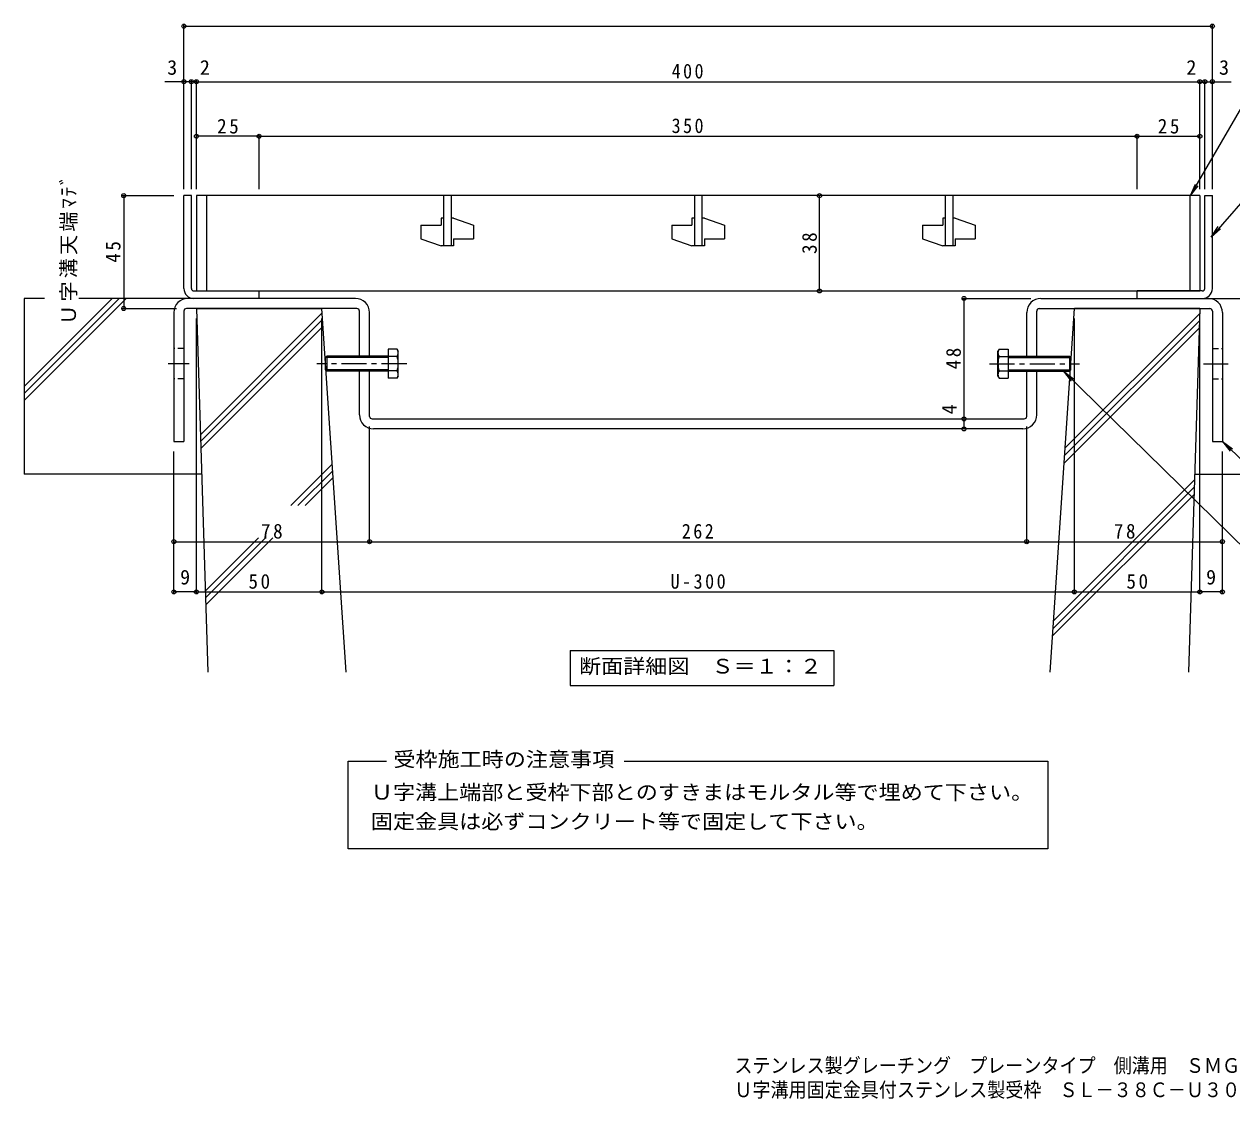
# Model space of a CAD drawing. Units: millimetres on the paper, enlarged 10 times, with parts at other scales. Extents: x -1872 to 2264, y -1935 to 1718.
# Drawn here: x -1872 to 535, y -1935 to 207 of the extents above; entities that cross this region are included whole.
import ezdxf
from ezdxf.enums import TextEntityAlignment as Align

# ---------------------------------------------------------------- set-up
doc = ezdxf.new("R2010")
doc.units = ezdxf.units.MM
doc.header["$LTSCALE"] = 10
doc.header["$PDMODE"] = 32
doc.header["$PDSIZE"] = 8
doc.linetypes.add('CHAIN1', pattern=[8, 5, -1, 1, -1])
doc.linetypes.add('DASHED1', pattern=[1.8, 1.2, -0.6])
doc.layers.add('D-0', color=2, linetype='Continuous')
for name, color, linetype, lineweight in [('D-1', 2, 'Continuous', 9), ('D-2', 3, 'Continuous', 9), ('D-4', 7, 'Continuous', 9), ('D-5', 7, 'Continuous', 9), ('D-6', 6, 'Continuous', 9), ('D-8', 3, 'Continuous', 9), ('D-A', 2, 'Continuous', 9)]:
    doc.layers.add(name, color=color, linetype=linetype, lineweight=lineweight)
doc.styles.add('ＭＳ ゴシック', font='')
doc.styles.get('ＭＳ ゴシック').set_extended_font_data('MS Gothic')

msp = doc.modelspace()

# ---------------------------------------------------------------- linework, layer by layer
at = {"layer": 'D-1'}
for p, q in [((-1554.08, -319.47), (-1554.08, -134.47)), ((-1539.08, -134.47), (-1554.08, -134.47)), ((-1539.08, -319.47), (-1539.08, -134.47)), ((480.92, -319.47), (480.92, -134.47)), ((480.92, -134.47), (495.92, -134.47)), ((495.92, -319.47), (495.92, -134.47)), ((-1534.08, -324.47), (-1404.08, -324.47)), ((-1404.08, -339.47), (-1404.08, -324.47)), ((475.92, -324.47), (345.92, -324.47)), ((345.92, -339.47), (345.92, -324.47)), ((-1534.08, -339.47), (-1539.08, -339.47)), ((-1404.08, -339.47), (-1534.08, -339.47)), ((345.92, -339.47), (475.92, -339.47)), ((475.92, -339.47), (480.92, -339.47))]:
    msp.add_line(p, q, dxfattribs=at)
for centre, radius, start, end in [((-1534.08, -319.47), 20, 180, 270), ((-1534.08, -319.47), 5, 180, 270), ((475.92, -319.47), 5, 270, 0), ((475.92, -319.47), 20, 270, 0)]:
    msp.add_arc(centre, radius, start, end, dxfattribs=at)
at = {"layer": 'D-2'}
for p, q in [((470.92, -134.47), (-1529.08, -134.47)), ((-1509.08, -134.47), (-1509.08, -324.47)), ((-1036.58, -134.47), (-1036.58, -234.47)), ((-1021.58, -134.47), (-1021.58, -234.47)), ((-536.58, -134.47), (-536.58, -234.47)), ((-521.58, -134.47), (-521.58, -234.47)), ((-36.58, -134.47), (-36.58, -234.47)), ((-21.58, -134.47), (-21.58, -234.47)), ((450.92, -134.47), (450.92, -324.47)), ((470.92, -134.47), (470.92, -324.47)), ((-1041.58, -179.47), (-1041.58, -193.22)), ((-1036.58, -179.47), (-1041.58, -179.47)), ((-1016.58, -179.47), (-1021.58, -179.47)), ((-1016.58, -179.47), (-976.58, -193.22)), ((-541.58, -179.47), (-541.58, -193.22)), ((-536.58, -179.47), (-541.58, -179.47)), ((-516.58, -179.47), (-521.58, -179.47)), ((-516.58, -179.47), (-476.58, -193.22)), ((-41.58, -179.47), (-41.58, -193.22)), ((-36.58, -179.47), (-41.58, -179.47)), ((-16.58, -179.47), (-21.58, -179.47)), ((-16.58, -179.47), (23.42, -193.22)), ((-1081.58, -193.22), (-1081.58, -220.72)), ((-1081.58, -193.22), (-1041.58, -193.22)), ((-976.58, -193.22), (-976.58, -220.72)), ((-581.58, -193.22), (-581.58, -220.72)), ((-581.58, -193.22), (-541.58, -193.22)), ((-476.58, -193.22), (-476.58, -220.72)), ((-81.58, -193.22), (-81.58, -220.72)), ((-81.58, -193.22), (-41.58, -193.22)), ((23.42, -193.22), (23.42, -220.72)), ((-1081.58, -220.72), (-1041.58, -234.47)), ((-1016.58, -234.47), (-1041.58, -234.47)), ((-1016.58, -220.72), (-1016.58, -234.47)), ((-1016.58, -220.72), (-976.58, -220.72)), ((-581.58, -220.72), (-541.58, -234.47)), ((-516.58, -234.47), (-541.58, -234.47)), ((-516.58, -220.72), (-516.58, -234.47)), ((-516.58, -220.72), (-476.58, -220.72)), ((-81.58, -220.72), (-41.58, -234.47)), ((-16.58, -234.47), (-41.58, -234.47)), ((-16.58, -220.72), (-16.58, -234.47)), ((-16.58, -220.72), (23.42, -220.72))]:
    msp.add_line(p, q, dxfattribs=at)
msp.add_lwpolyline([(-1529.08, -134.47), (-1529.08, -324.47), (470.92, -324.47)], dxfattribs=at)
at = {"layer": 'D-4'}
for p, q in [((-1554.08, -121.51), (-1554.08, 206.4)), ((-1554.08, 203.4), (495.92, 203.4)), ((495.92, -121.51), (495.92, 206.4)), ((-1534.08, 92.7), (-1591.74, 92.7)), ((-1539.08, -121.51), (-1539.08, 95.7)), ((-1529.08, 92.7), (-1534.08, 92.7)), ((-1529.08, -121.51), (-1529.08, 95.7)), ((-1529.08, 92.7), (470.92, 92.7)), ((470.92, -121.51), (470.92, 95.7)), ((470.92, 92.7), (475.92, 92.7)), ((475.92, 92.7), (533.58, 92.7)), ((480.92, -121.51), (480.92, 95.7)), ((-1404.08, -16.05), (-1529.08, -16.05)), ((-1404.08, -121.51), (-1404.08, -13.05)), ((-1404.08, -16.05), (345.92, -16.05)), ((345.92, -121.51), (345.92, -13.05)), ((345.92, -16.05), (470.92, -16.05)), ((-1677.08, -134.47), (-1574.08, -134.47)), ((-1674.08, -134.47), (-1674.08, -359.47)), ((-287.15, -324.47), (-287.15, -134.47)), ((-1677.08, -359.47), (-1569.08, -359.47)), ((-2.08, -339.47), (133.92, -339.47)), ((-1529.08, -927.47), (-1529.08, -379.47)), ((-1279.08, -927.47), (-1279.08, -379.47)), ((220.92, -927.47), (220.92, -379.47)), ((470.92, -927.47), (470.92, -379.47)), ((-1184.08, -827.47), (-1184.08, -594.47)), ((125.92, -827.47), (125.92, -594.47)), ((-1574.08, -927.47), (-1574.08, -644.47)), ((515.92, -927.47), (515.92, -644.47)), ((-1574.08, -824.47), (-1184.08, -824.47)), ((-1184.08, -824.47), (125.92, -824.47)), ((125.92, -824.47), (515.92, -824.47)), ((-1529.08, -924.47), (-1574.08, -924.47)), ((-1529.08, -924.47), (-1279.08, -924.47)), ((-1279.08, -924.47), (220.92, -924.47)), ((220.92, -924.47), (470.92, -924.47)), ((515.92, -924.47), (470.92, -924.47))]:
    msp.add_line(p, q, dxfattribs=at)
msp.add_lwpolyline([(0.92, -599.47), (0.92, -579.47), (0.92, -339.47)], dxfattribs=at)
for p in [(-1554.08, 203.4), (495.92, 203.4), (-1554.08, 92.7), (-1539.08, 92.7), (-1529.08, 92.7), (470.92, 92.7), (480.92, 92.7), (495.92, 92.7), (-1529.08, -16.05), (-1404.08, -16.05), (345.92, -16.05), (470.92, -16.05), (-1674.08, -134.47), (-287.15, -134.47), (-287.15, -324.47), (0.92, -339.47), (-1674.08, -359.47), (0.92, -579.47), (0.92, -599.47), (-1574.08, -824.47), (-1184.08, -824.47), (125.92, -824.47), (515.92, -824.47), (-1574.08, -924.47), (-1529.08, -924.47), (-1279.08, -924.47), (220.92, -924.47), (470.92, -924.47), (515.92, -924.47)]:
    msp.add_point(p, dxfattribs=at)
at = {"layer": 'D-5'}
for p, q in [((452.62, -134.47), (559.04, 49.87)), ((615.7, -76.42), (493.37, -216.96)), ((452.62, -134.47), (462.18, -111.37)), ((452.62, -134.47), (467.83, -114.63)), ((493.37, -216.96), (507.19, -196.12)), ((493.37, -216.96), (512.11, -200.4)), ((199.03, -484.47), (214.45, -504.15)), ((515.92, -624.47), (531.6, -643.94)), ((-784.43, -1041.02), (-258.43, -1041.02)), ((-784.43, -1041.02), (-784.43, -1111.02)), ((-258.43, -1041.02), (-258.43, -1111.02)), ((-784.43, -1111.02), (-258.43, -1111.02)), ((-1226.37, -1261.73), (-1150.29, -1261.73)), ((-1226.37, -1436.34), (-1226.37, -1261.73)), ((-676.72, -1261.73), (168.21, -1261.73)), ((168.21, -1261.73), (168.21, -1436.34)), ((168.21, -1436.34), (-1226.37, -1436.34))]:
    msp.add_line(p, q, dxfattribs=at)
for points in [[(1063.82, -941.24), (664.97, -941.24), (199.03, -484.47), (219.02, -499.49)], [(724.18, -823.18), (515.92, -624.47), (536.1, -639.22)]]:
    msp.add_lwpolyline(points, dxfattribs=at)
at = {"layer": 'D-6'}
for p, q in [((-1872.48, -339.47), (-1872.48, -689.47)), ((-1872.48, -514.76), (-1697.19, -339.47)), ((-1872.48, -543.04), (-1668.91, -339.47)), ((-1872.48, -528.9), (-1683.05, -339.47)), ((-1831.61, -339.47), (-1872.48, -339.47)), ((-1534.08, -339.47), (-1763.63, -339.47)), ((-1529.08, -359.47), (-1279.08, -359.47)), ((-1529.08, -359.47), (-1506.43, -1084.47)), ((-1230.75, -1084.47), (-1279.08, -359.47)), ((172.58, -1084.47), (220.92, -359.47)), ((470.92, -359.47), (220.92, -359.47)), ((470.92, -359.47), (448.26, -1084.47)), ((-1521.22, -611.11), (-1278.49, -368.38)), ((-1520.79, -624.82), (-1277.6, -381.63)), ((201.37, -652.66), (470.16, -383.88)), ((202.38, -637.51), (470.61, -369.28)), ((-1520.36, -638.53), (-1276.72, -394.89)), ((200.36, -667.81), (469.7, -398.47)), ((-1340.86, -752.21), (-1258.4, -669.75)), ((-1518.77, -689.47), (-1872.48, -689.47)), ((-1326.72, -752.21), (-1257.51, -683.01)), ((-1312.58, -752.21), (-1256.63, -696.27)), ((460.61, -689.47), (814.32, -689.47)), ((178.41, -997.09), (459.79, -715.71)), ((179.42, -981.93), (460.24, -701.11)), ((177.4, -1012.24), (459.33, -730.31)), ((-1511.48, -922.83), (-1405.4, -816.75)), ((-1511.05, -936.55), (-1391.25, -816.75)), ((-1510.62, -950.26), (-1377.11, -816.75))]:
    msp.add_line(p, q, dxfattribs=at)
msp.add_lwpolyline([(475.92, -339.47), (814.32, -339.47), (814.32, -689.47)], dxfattribs=at)
at = {"layer": 'D-8'}
for p, q in [((-1209.08, -359.47), (-1549.08, -359.47)), ((-1212.08, -339.47), (-1546.08, -339.47)), ((150.92, -359.47), (490.92, -359.47)), ((153.92, -339.47), (487.92, -339.47)), ((-1574.08, -367.47), (-1574.08, -624.47)), ((-1554.08, -364.47), (-1554.08, -624.47)), ((-1204.08, -454.47), (-1204.08, -364.47)), ((-1184.08, -454.47), (-1184.08, -367.47)), ((125.92, -454.47), (125.92, -367.47)), ((145.92, -454.47), (145.92, -364.47)), ((495.92, -364.47), (495.92, -624.47)), ((515.92, -367.47), (515.92, -624.47)), ((-1204.08, -571.47), (-1204.08, -484.47)), ((-1184.08, -574.47), (-1184.08, -484.47)), ((125.92, -574.47), (125.92, -484.47)), ((145.92, -571.47), (145.92, -484.47)), ((-1179.08, -579.47), (120.92, -579.47)), ((117.92, -599.47), (-1176.08, -599.47)), ((-1574.08, -624.47), (-1554.08, -624.47)), ((495.92, -624.47), (515.92, -624.47))]:
    msp.add_line(p, q, dxfattribs=at)
at = {"layer": 'D-8', "linetype": 'DASHED1'}
for p, q in [((-1554.08, -439.47), (-1574.08, -439.47)), ((-1184.08, -454.47), (-1204.08, -454.47)), ((125.92, -454.47), (145.92, -454.47)), ((495.92, -439.47), (515.92, -439.47)), ((-1554.08, -499.47), (-1574.08, -499.47)), ((-1184.08, -484.47), (-1204.08, -484.47)), ((125.92, -484.47), (145.92, -484.47)), ((495.92, -499.47), (515.92, -499.47))]:
    msp.add_line(p, q, dxfattribs=at)
at = {"layer": 'D-8', "linetype": 'CHAIN1'}
for p, q in [((-1543.34, -469.47), (-1585.35, -469.47)), ((478.01, -469.47), (527.18, -469.47))]:
    msp.add_line(p, q, dxfattribs=at)
at = {"layer": 'D-8'}
for centre, radius, start, end in [((-1546.08, -367.47), 28, 90, 180), ((-1549.08, -364.47), 5, 90, 180), ((-1212.08, -367.47), 28, 359.99998, 89.99998), ((-1209.08, -364.47), 5, 0, 90), ((153.92, -367.47), 28, 90.00008, 180.00008), ((150.92, -364.47), 5, 90.00008, 180.00008), ((487.92, -367.47), 28, 0.00008, 90.00008), ((490.92, -364.47), 5, 0.00008, 90.00008), ((-1176.08, -571.47), 28, 180, 270), ((-1179.08, -574.47), 5, 180, 270), ((117.92, -571.47), 28, 270, 0.00008), ((120.92, -574.47), 5, 270, 0.00008)]:
    msp.add_arc(centre, radius, start, end, dxfattribs=at)
at = {"layer": 'D-A'}
for p, q in [((-1271.75, -457.18), (-1269.04, -454.47)), ((-1271.75, -481.76), (-1271.75, -457.18)), ((-1146.75, -457.18), (-1271.75, -457.18)), ((-1269.04, -454.47), (-1269.04, -484.47)), ((-1146.75, -454.47), (-1269.04, -454.47)), ((-1146.75, -440.6), (-1146.75, -498.34)), ((-1128.98, -440.6), (-1146.75, -440.6)), ((-1128.98, -455.03), (-1146.75, -455.03)), ((-1128.98, -440.6), (-1126.75, -444.47)), ((-1126.75, -494.47), (-1126.75, -444.47)), ((70.82, -440.6), (68.58, -444.47)), ((68.58, -494.47), (68.58, -444.47)), ((70.82, -440.6), (88.58, -440.6)), ((70.82, -455.03), (88.58, -455.03)), ((88.58, -440.6), (88.58, -498.33)), ((88.58, -454.47), (210.88, -454.47)), ((88.58, -457.17), (213.58, -457.17)), ((210.88, -454.47), (210.88, -484.47)), ((213.58, -457.17), (210.88, -454.47)), ((213.58, -481.76), (213.58, -457.17)), ((-1271.75, -481.76), (-1269.04, -484.47)), ((-1146.75, -481.76), (-1271.75, -481.76)), ((-1146.75, -484.47), (-1269.04, -484.47)), ((-1128.98, -483.9), (-1146.75, -483.9)), ((-1128.98, -498.34), (-1146.75, -498.34)), ((-1126.75, -494.47), (-1128.98, -498.34)), ((68.58, -494.47), (70.82, -498.33)), ((70.82, -483.9), (88.58, -483.9)), ((70.82, -498.33), (88.58, -498.33)), ((88.58, -481.76), (213.58, -481.76)), ((88.58, -484.47), (210.88, -484.47)), ((213.58, -481.76), (210.88, -484.47))]:
    msp.add_line(p, q, dxfattribs=at)
at = {"layer": 'D-A', "linetype": 'CHAIN1'}
for p, q in [((-1109.94, -469.47), (-1289.41, -469.47)), ((51.78, -469.47), (231.25, -469.47))]:
    msp.add_line(p, q, dxfattribs=at)
at = {"layer": 'D-A'}
for centre, radius, start, end in [((-1174.52, -469.47), 47.77, 342.41212, 17.58804), ((-1143.74, -449.12), 17.04, 4.38434, 30.00008), ((-1140.98, -447.37), 14.24, 327.42453, 358.19139), ((85.57, -449.12), 17.04, 150, 175.61575), ((116.35, -469.47), 47.77, 162.41203, 197.58795), ((82.82, -447.37), 14.24, 181.80869, 212.57555), ((-1140.98, -491.57), 14.24, 1.80878, 32.57564), ((-1143.74, -489.82), 17.04, 330.00009, 355.61583), ((85.57, -489.82), 17.04, 184.38426, 210), ((82.82, -491.57), 14.24, 147.42445, 178.19131)]:
    msp.add_arc(centre, radius, start, end, dxfattribs=at)

# ---------------------------------------------------------------- texts
at = {"layer": 'D-0', "style": 'ＭＳ ゴシック', "width": 0.9}
msp.add_text('Ｕ字溝用固定金具付ステンレス製受枠\u3000ＳＬ－３８Ｃ－Ｕ３０', height=29.33, dxfattribs=at).set_placement((-456.91, -1940.48), align=Align.BOTTOM_LEFT)
at = {"layer": 'D-4', "color": 2, "style": 'ＭＳ ゴシック'}
for s, p in [('3', (-1587.38, 97.7)), ('2', (-1522.24, 97.7)), ('2', (444.08, 97.7)), ('3', (509.22, 97.7)), ('9', (-1561.58, -918.47)), ('9', (483.42, -918.47))]:
    msp.add_text(s, height=29.33, dxfattribs=at).set_placement(p, align=Align.BOTTOM_LEFT)
msp.add_text('4', height=29.33, rotation=90, dxfattribs=at).set_placement((-5.08, -570.6), align=Align.BOTTOM_LEFT)
at = {"layer": 'D-4', "color": 2, "char_height": 29.33, "attachment_point": 7, "style": 'ＭＳ ゴシック'}
for s, insert in [('\\T1.27;\\W0.9;400', (-581.9, 98.67)), ('\\T1.27;\\W0.95;25', (-1487.83, -11.05)), ('\\T1.27;\\W0.9;350', (-581.9, -10.13)), ('\\T1.27;\\W0.95;25', (387.17, -11.05)), ('\\T1.27;\\W0.95;78', (-1400.33, -818.47)), ('\\T1.27;\\W0.9;262', (-561.58, -818.47)), ('\\T1.27;\\W0.95;78', (299.67, -818.47)), ('\\T1.27;\\W0.95;50', (-1425.33, -918.47)), ('\\T1.28;\\W0.9;U-300', (-584.08, -918.47)), ('\\T1.27;\\W0.95;50', (324.67, -918.47))]:
    msp.add_mtext(s, dxfattribs=dict(at, insert=insert))
at = {"layer": 'D-4', "color": 2, "char_height": 29.33, "attachment_point": 7, "rotation": 90, "style": 'ＭＳ ゴシック'}
for s, insert in [('\\T1.16;Ｕ字溝天端ﾏﾃﾞ', (-1765.99, -391.97)), ('\\T1.27;\\W0.95;38', (-292.15, -250.72)), ('\\T1.27;\\W0.95;45', (-1680.08, -268.22)), ('\\T1.27;\\W0.95;48', (-5.08, -480.72))]:
    msp.add_mtext(s, dxfattribs=dict(at, insert=insert))
at = {"layer": 'D-5', "color": 2, "style": 'ＭＳ ゴシック'}
for s, width, p in [('断面詳細図\u3000Ｓ＝１：２', 1.1, (-766.43, -1096.02)), ('受枠施工時の注意事項', 1.1, (-1136.4, -1281.57)), ('Ｕ字溝上端部と受枠下部とのすきまはモルタル等で埋めて下さい。', 1.1, (-1181.4, -1347.27)), ('固定金具は必ずコンクリート等で固定して下さい。', 1.1, (-1181.4, -1405.58)), ('ステンレス製グレーチング\u3000プレーンタイプ\u3000側溝用\u3000ＳＭＧ\u3000１４０３８（Ｐ＝１３）', 0.9, (-456.91, -1892.03))]:
    msp.add_text(s, height=29.33, dxfattribs=dict(at, width=width)).set_placement(p, align=Align.BOTTOM_LEFT)

doc.saveas('drawing.dxf')
